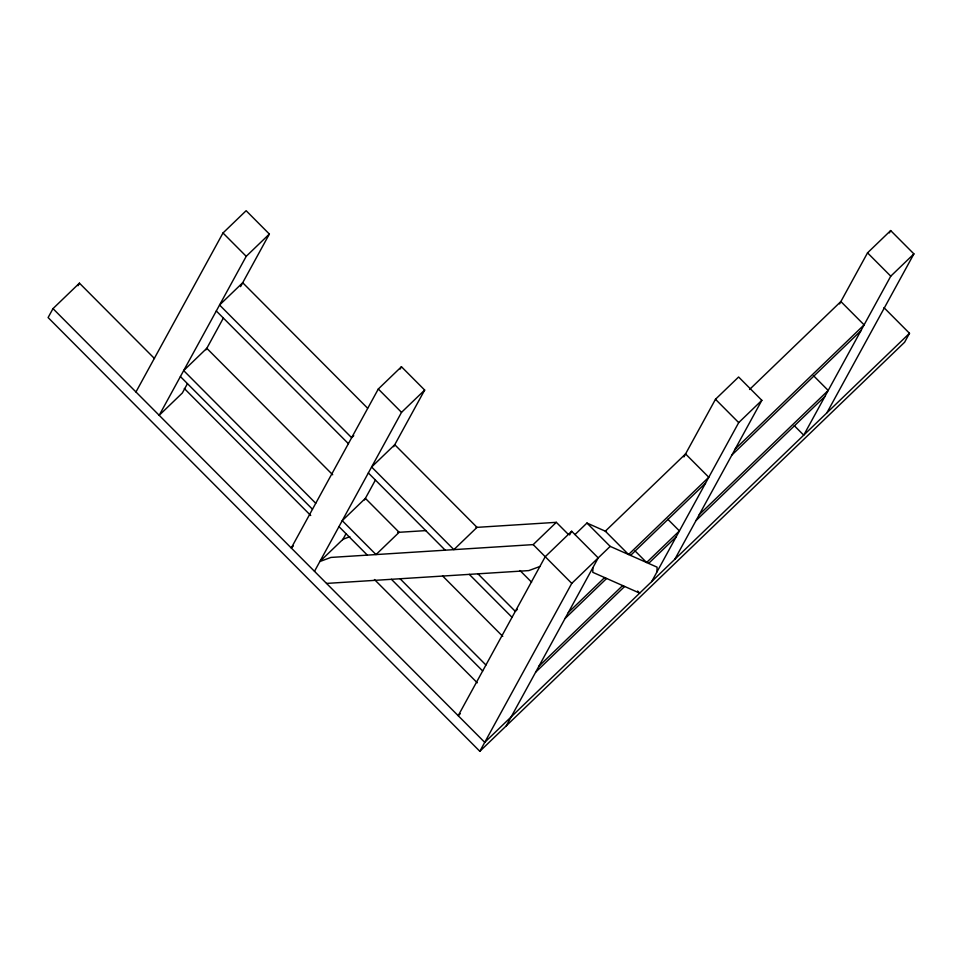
<?xml version="1.0" encoding="UTF-8"?>
<svg xmlns="http://www.w3.org/2000/svg" width="962" height="962" viewBox="0 0 962 962"><rect width="100%" height="100%" fill="white"/><g stroke="black" fill="none" stroke-linecap="round" stroke-linejoin="round"><path stroke-width="1.44" d="M592.881 567.652L592.808 572.342L639.694 593.121L637.578 591.005M656.998 571.849L657.07 567.159L610.185 546.38L586.952 523.039L574.987 534.571M154.485 358.537L79.437 283.153L52.994 308.622L48.1 317.568L479.834 751.298L904.605 342.244L909.499 333.297L883.97 307.648M78.042 285.714L79.437 283.153M135.955 391.967L222.992 232.984L246.14 210.702L269.36 234.043L240.56 286.64M269.36 234.043L246.224 256.325L159.187 415.307L182.323 393.025L187.446 383.67M206.012 349.771L223.28 318.206M393.662 446.705L424.675 390.067L401.443 366.726L378.306 389.009L291.27 547.991L293.362 545.959M400.156 369.071L401.443 366.726M314.49 571.332L401.527 412.349L424.675 390.067M342.749 539.694L345.947 533.85M364.514 499.951L375.396 480.074M569.624 534.968L571.668 531.24L598.22 557.912L506.277 725.829M479.834 751.298L571.765 583.369L610.185 546.38M683.922 456.914L715.475 399.278L738.612 376.996L761.844 400.336L674.807 559.307M651.671 581.589L738.708 422.619L761.844 400.336M839.573 303.92L867.532 252.85L890.668 230.567L913.9 253.896L826.863 412.878M889.393 232.9L890.668 230.567M913.9 253.896L890.764 276.178L803.727 435.161L794.215 425.613M353.751 435.678L351.647 437.698L219.564 305.014L242.713 282.732L367.568 408.165M349.843 536.7L342.977 539.285L319.865 561.519L330.928 557.431L533.188 544.612L556.325 522.33L568.362 534.415M571.668 531.24L545.226 556.709L458.189 715.68L460.305 713.648M517.412 609.331L515.307 611.351L477.946 573.821M749.554 389.478L840.872 301.539L864.104 324.867L735.184 449.026M568.302 612.553L604.617 577.573M731.926 454.978L860.846 330.832M565.031 618.518L606.625 578.463M630.567 555.411L705.519 483.225M538.924 666.209L622.654 585.569M535.654 672.173L624.663 586.459M648.604 563.407L676.142 536.88M699.278 514.598L828.198 390.452L813.419 375.601M696.019 520.562L824.939 396.416M909.499 333.297L484.728 742.351L52.994 308.622M539.85 566.51L528.787 570.598L326.527 583.417M397.703 532.383L426.07 530.591M476.046 527.416L556.325 522.33M586.952 523.039L606.433 531.673M867.532 252.85L890.764 276.178M715.475 399.278L738.708 422.619M667.796 519.252L679.412 530.916L646.596 562.517L634.98 550.853M222.992 232.984L246.224 256.325M378.306 389.009L401.527 412.349M533.188 544.612L571.765 583.369M520.009 570.55L531.601 582.19M216.306 310.979L348.388 443.662M368.35 472.955L445.226 550.192M469.288 574.362L512.037 617.315M442.544 575.889L502.765 636.399M332.696 474.771L206.806 348.304L183.67 370.586L315.74 503.282M400.072 578.751L485.93 665.007M338.973 526.611L367.352 555.122M391.414 579.304L482.659 670.971M180.399 376.551L312.482 509.235M184.295 388.492L310.726 515.512M374.458 579.533L477.26 682.804M394.757 444.709L371.609 467.003L453.872 549.639L477.02 527.356L394.757 444.709M365.38 498.364L342.231 520.658L376.01 554.581L399.146 532.299L365.38 498.364M685.557 453.932L605.326 531.18L628.559 554.521L708.79 477.26L685.557 453.932"/></g></svg>
